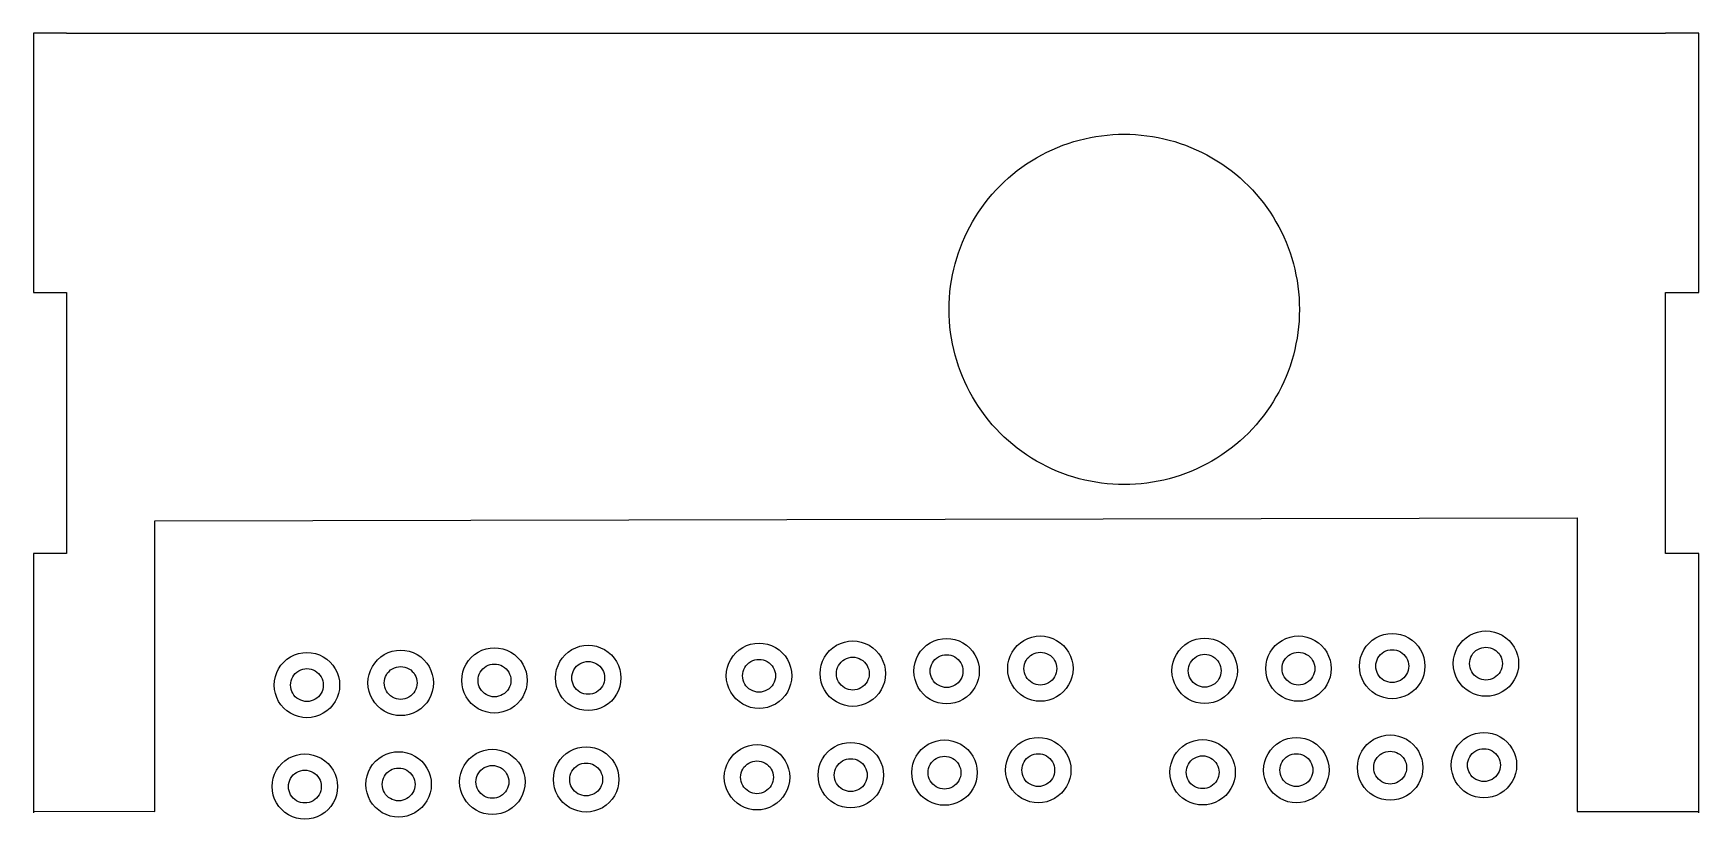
# Model space of a CAD drawing. Header units: millimetres. Extents: x 216 to 763, y 99 to 459.
# Drawn here: x 502.1 to 653.1, y 121.3 to 192.7 of the extents above; entities that cross this region are included whole.
import ezdxf

# ---------------------------------------------------------------- set-up
doc = ezdxf.new("R2010")
doc.units = ezdxf.units.MM
doc.layers.add('Your_Design', color=7, linetype='CONTINUOUS')

msp = doc.modelspace()

# ---------------------------------------------------------------- linework, layer by layer
at = {"layer": 'Your_Design', "color": 5}
for points in [[(505.07, 192.72), (502.07, 192.72), (502.07, 169.19), (505.07, 169.19), (505.07, 145.52), (502.07, 145.52), (502.07, 121.99)], [(505.07, 192.72), (650.07, 192.72)], [(653.07, 121.99), (653.07, 145.52), (650.07, 145.52), (650.07, 169.19), (653.07, 169.19), (653.07, 192.72), (650.07, 192.72)], [(616.86, 167.67), (616.86, 167.67)], [(502.07, 122.13), (513.08, 122.12), (513.08, 148.48), (642.06, 148.77), (642.06, 122.12), (653.07, 122.1)], [(569.36, 134.43), (569.36, 134.43)], [(570.83, 134.43), (570.83, 134.43)], [(577.86, 134.62), (577.86, 134.62)], [(579.33, 134.62), (579.33, 134.62)], [(586.36, 134.85), (586.36, 134.85)], [(587.84, 134.85), (587.84, 134.85)], [(594.86, 135.08), (594.86, 135.08)], [(596.34, 135.08), (596.34, 135.08)], [(609.76, 134.88), (609.76, 134.88)], [(611.24, 134.88), (611.24, 134.88)], [(618.26, 135.08), (618.26, 135.08)], [(619.74, 135.08), (619.74, 135.08)], [(626.77, 135.3), (626.77, 135.3)], [(628.24, 135.3), (628.24, 135.3)], [(635.27, 135.53), (635.27, 135.53)], [(636.74, 135.53), (636.74, 135.53)], [(528.36, 133.58), (528.36, 133.58)], [(529.84, 133.58), (529.84, 133.58)], [(536.86, 133.78), (536.86, 133.78)], [(538.34, 133.78), (538.34, 133.78)], [(545.37, 134.01), (545.37, 134.01)], [(546.84, 134.01), (546.84, 134.01)], [(553.87, 134.23), (553.87, 134.23)], [(555.34, 134.23), (555.34, 134.23)], [(577.67, 125.41), (577.67, 125.41)], [(579.15, 125.41), (579.15, 125.41)], [(586.17, 125.64), (586.17, 125.64)], [(587.65, 125.64), (587.65, 125.64)], [(594.67, 125.87), (594.67, 125.87)], [(596.15, 125.87), (596.15, 125.87)], [(609.58, 125.67), (609.58, 125.67)], [(611.05, 125.67), (611.05, 125.67)], [(618.08, 125.87), (618.08, 125.87)], [(619.55, 125.87), (619.55, 125.87)], [(626.58, 126.09), (626.58, 126.09)], [(628.05, 126.09), (628.05, 126.09)], [(635.08, 126.32), (635.08, 126.32)], [(636.56, 126.32), (636.56, 126.32)], [(528.18, 124.37), (528.18, 124.37)], [(529.65, 124.37), (529.65, 124.37)], [(536.68, 124.57), (536.68, 124.57)], [(538.15, 124.57), (538.15, 124.57)], [(545.18, 124.8), (545.18, 124.8)], [(546.65, 124.8), (546.65, 124.8)], [(553.68, 125.02), (553.68, 125.02)], [(555.16, 125.02), (555.16, 125.02)], [(569.17, 125.22), (569.17, 125.22)], [(570.65, 125.22), (570.65, 125.22)]]:
    msp.add_lwpolyline(points, dxfattribs=at)
for points in [[(593.03, 181.43), (597.95, 184.27), (604.01, 184.27), (608.92, 181.43)], [(585.1, 167.67), (585.09, 173.34), (588.12, 178.59), (593.03, 181.43)], [(608.92, 181.43), (613.84, 178.59), (616.87, 173.34), (616.86, 167.67)], [(593.03, 153.9), (588.12, 156.74), (585.09, 161.99), (585.1, 167.67)], [(616.86, 167.67), (616.87, 161.99), (613.84, 156.74), (608.92, 153.9)], [(608.92, 153.9), (604.01, 151.06), (597.95, 151.06), (593.03, 153.9)], [(566.39, 136.99), (567.3, 137.52), (568.43, 137.52), (569.35, 136.99)], [(574.89, 137.19), (575.8, 137.72), (576.93, 137.72), (577.85, 137.19)], [(581.91, 134.85), (581.91, 135.91), (582.47, 136.89), (583.39, 137.42)], [(583.39, 137.42), (584.31, 137.95), (585.44, 137.95), (586.35, 137.42)], [(586.35, 137.42), (587.27, 136.89), (587.84, 135.91), (587.84, 134.85)], [(590.41, 135.08), (590.41, 136.14), (590.97, 137.11), (591.89, 137.64)], [(591.89, 137.64), (592.81, 138.17), (593.94, 138.17), (594.85, 137.64)], [(594.85, 137.64), (595.77, 137.11), (596.34, 136.14), (596.34, 135.08)], [(605.31, 134.88), (605.31, 135.94), (605.87, 136.92), (606.79, 137.45)], [(606.79, 137.45), (607.71, 137.98), (608.84, 137.98), (609.76, 137.45)], [(609.76, 137.45), (610.67, 136.92), (611.24, 135.94), (611.24, 134.88)], [(613.81, 135.08), (613.81, 136.14), (614.38, 137.11), (615.29, 137.64)], [(615.29, 137.64), (616.21, 138.17), (617.34, 138.17), (618.26, 137.64)], [(618.26, 137.64), (619.18, 137.11), (619.74, 136.14), (619.74, 135.08)], [(622.31, 135.3), (622.31, 136.36), (622.88, 137.34), (623.79, 137.87)], [(623.79, 137.87), (624.71, 138.4), (625.84, 138.4), (626.76, 137.87)], [(626.76, 137.87), (627.68, 137.34), (628.24, 136.36), (628.24, 135.3)], [(630.81, 135.53), (630.81, 136.59), (631.38, 137.57), (632.3, 138.1)], [(632.3, 138.1), (633.21, 138.63), (634.34, 138.63), (635.26, 138.1)], [(635.26, 138.1), (636.18, 137.57), (636.74, 136.59), (636.74, 135.53)], [(523.91, 133.58), (523.91, 134.64), (524.47, 135.62), (525.39, 136.15)], [(525.39, 136.15), (526.31, 136.68), (527.44, 136.68), (528.36, 136.15)], [(528.36, 136.15), (529.27, 135.62), (529.84, 134.64), (529.84, 133.58)], [(532.41, 133.78), (532.41, 134.84), (532.98, 135.82), (533.89, 136.35)], [(533.89, 136.35), (534.81, 136.88), (535.94, 136.88), (536.86, 136.35)], [(536.86, 136.35), (537.78, 135.82), (538.34, 134.84), (538.34, 133.78)], [(540.91, 134.01), (540.91, 135.06), (541.48, 136.04), (542.39, 136.57)], [(542.39, 136.57), (543.31, 137.1), (544.44, 137.1), (545.36, 136.57)], [(545.36, 136.57), (546.28, 136.04), (546.84, 135.06), (546.84, 134.01)], [(549.41, 134.23), (549.41, 135.29), (549.98, 136.27), (550.9, 136.8)], [(550.9, 136.8), (551.81, 137.33), (552.94, 137.33), (553.86, 136.8)], [(553.86, 136.8), (554.78, 136.27), (555.34, 135.29), (555.34, 134.23)], [(564.9, 134.43), (564.9, 135.49), (565.47, 136.46), (566.39, 136.99)], [(567.12, 135.72), (567.58, 135.98), (568.15, 135.98), (568.61, 135.72)], [(569.35, 136.99), (570.27, 136.46), (570.83, 135.49), (570.83, 134.43)], [(573.4, 134.62), (573.4, 135.68), (573.97, 136.66), (574.89, 137.19)], [(574.88, 134.62), (574.88, 135.15), (575.16, 135.64), (575.63, 135.91)], [(575.63, 135.91), (576.09, 136.18), (576.65, 136.18), (577.11, 135.91)], [(577.11, 135.91), (577.57, 135.64), (577.86, 135.15), (577.86, 134.62)], [(577.85, 137.19), (578.77, 136.66), (579.33, 135.68), (579.33, 134.62)], [(583.38, 134.85), (583.38, 135.38), (583.67, 135.87), (584.13, 136.14)], [(584.13, 136.14), (584.59, 136.4), (585.15, 136.4), (585.61, 136.14)], [(585.61, 136.14), (586.08, 135.87), (586.36, 135.38), (586.36, 134.85)], [(591.88, 135.08), (591.88, 135.61), (592.17, 136.1), (592.63, 136.36)], [(592.63, 136.36), (593.09, 136.63), (593.66, 136.63), (594.12, 136.36)], [(594.12, 136.36), (594.58, 136.1), (594.86, 135.61), (594.86, 135.08)], [(606.79, 134.88), (606.79, 135.41), (607.07, 135.9), (607.53, 136.17)], [(607.53, 136.17), (607.99, 136.44), (608.56, 136.44), (609.02, 136.17)], [(609.02, 136.17), (609.48, 135.9), (609.76, 135.41), (609.76, 134.88)], [(615.29, 135.08), (615.29, 135.61), (615.57, 136.1), (616.03, 136.36)], [(616.03, 136.36), (616.49, 136.63), (617.06, 136.63), (617.52, 136.36)], [(617.52, 136.36), (617.98, 136.1), (618.26, 135.61), (618.26, 135.08)], [(623.79, 135.3), (623.79, 135.83), (624.07, 136.33), (624.53, 136.59)], [(624.53, 136.59), (624.99, 136.86), (625.56, 136.86), (626.02, 136.59)], [(626.02, 136.59), (626.48, 136.33), (626.77, 135.83), (626.77, 135.3)], [(632.29, 135.53), (632.29, 136.06), (632.57, 136.55), (633.03, 136.82)], [(633.03, 136.82), (633.49, 137.08), (634.06, 137.08), (634.52, 136.82)], [(634.52, 136.82), (634.98, 136.55), (635.27, 136.06), (635.27, 135.53)], [(525.39, 133.58), (525.39, 134.11), (525.67, 134.61), (526.13, 134.87)], [(526.13, 134.87), (526.59, 135.14), (527.16, 135.14), (527.62, 134.87)], [(527.62, 134.87), (528.08, 134.61), (528.36, 134.11), (528.36, 133.58)], [(533.89, 133.78), (533.89, 134.31), (534.17, 134.8), (534.63, 135.07)], [(534.63, 135.07), (535.09, 135.33), (535.66, 135.33), (536.12, 135.07)], [(536.12, 135.07), (536.58, 134.8), (536.86, 134.31), (536.86, 133.78)], [(542.39, 134.01), (542.39, 134.54), (542.67, 135.03), (543.13, 135.29)], [(543.13, 135.29), (543.59, 135.56), (544.16, 135.56), (544.62, 135.29)], [(544.62, 135.29), (545.08, 135.03), (545.37, 134.54), (545.37, 134.01)], [(550.89, 134.23), (550.89, 134.76), (551.17, 135.26), (551.63, 135.52)], [(551.63, 135.52), (552.09, 135.79), (552.66, 135.79), (553.12, 135.52)], [(553.12, 135.52), (553.58, 135.26), (553.87, 134.76), (553.87, 134.23)], [(566.39, 131.86), (565.47, 132.39), (564.9, 133.37), (564.9, 134.43)], [(566.38, 134.43), (566.38, 134.96), (566.66, 135.45), (567.12, 135.72)], [(567.12, 133.14), (566.66, 133.4), (566.38, 133.89), (566.38, 134.43)], [(568.61, 135.72), (569.07, 135.45), (569.36, 134.96), (569.36, 134.43)], [(569.36, 134.43), (569.36, 133.89), (569.07, 133.4), (568.61, 133.14)], [(570.83, 134.43), (570.83, 133.37), (570.27, 132.39), (569.35, 131.86)], [(574.89, 132.05), (573.97, 132.58), (573.4, 133.56), (573.4, 134.62)], [(575.63, 133.33), (575.16, 133.6), (574.88, 134.09), (574.88, 134.62)], [(577.86, 134.62), (577.86, 134.09), (577.57, 133.6), (577.11, 133.33)], [(579.33, 134.62), (579.33, 133.56), (578.77, 132.58), (577.85, 132.05)], [(583.39, 132.28), (582.47, 132.81), (581.91, 133.79), (581.91, 134.85)], [(584.13, 133.56), (583.67, 133.83), (583.38, 134.32), (583.38, 134.85)], [(586.36, 134.85), (586.36, 134.32), (586.08, 133.83), (585.61, 133.56)], [(587.84, 134.85), (587.84, 133.79), (587.27, 132.81), (586.35, 132.28)], [(591.89, 132.51), (590.97, 133.04), (590.41, 134.02), (590.41, 135.08)], [(592.63, 133.79), (592.17, 134.05), (591.88, 134.54), (591.88, 135.08)], [(594.86, 135.08), (594.86, 134.54), (594.58, 134.05), (594.12, 133.79)], [(596.34, 135.08), (596.34, 134.02), (595.77, 133.04), (594.85, 132.51)], [(606.79, 132.31), (605.87, 132.84), (605.31, 133.82), (605.31, 134.88)], [(607.53, 133.59), (607.07, 133.86), (606.79, 134.35), (606.79, 134.88)], [(609.76, 134.88), (609.76, 134.35), (609.48, 133.86), (609.02, 133.59)], [(611.24, 134.88), (611.24, 133.82), (610.67, 132.84), (609.76, 132.31)], [(615.29, 132.51), (614.38, 133.04), (613.81, 134.02), (613.81, 135.08)], [(616.03, 133.79), (615.57, 134.05), (615.29, 134.54), (615.29, 135.08)], [(618.26, 135.08), (618.26, 134.54), (617.98, 134.05), (617.52, 133.79)], [(619.74, 135.08), (619.74, 134.02), (619.18, 133.04), (618.26, 132.51)], [(623.79, 132.74), (622.88, 133.26), (622.31, 134.24), (622.31, 135.3)], [(624.53, 134.01), (624.07, 134.28), (623.79, 134.77), (623.79, 135.3)], [(626.77, 135.3), (626.77, 134.77), (626.48, 134.28), (626.02, 134.01)], [(628.24, 135.3), (628.24, 134.24), (627.68, 133.26), (626.76, 132.74)], [(632.3, 132.96), (631.38, 133.49), (630.81, 134.47), (630.81, 135.53)], [(633.03, 134.24), (632.57, 134.51), (632.29, 135), (632.29, 135.53)], [(635.27, 135.53), (635.27, 135), (634.98, 134.51), (634.52, 134.24)], [(636.74, 135.53), (636.74, 134.47), (636.18, 133.49), (635.26, 132.96)], [(525.39, 131.02), (524.47, 131.54), (523.91, 132.52), (523.91, 133.58)], [(526.13, 132.29), (525.67, 132.56), (525.39, 133.05), (525.39, 133.58)], [(528.36, 133.58), (528.36, 133.05), (528.08, 132.56), (527.62, 132.29)], [(529.84, 133.58), (529.84, 132.52), (529.27, 131.54), (528.36, 131.02)], [(533.89, 131.21), (532.98, 131.74), (532.41, 132.72), (532.41, 133.78)], [(534.63, 132.49), (534.17, 132.76), (533.89, 133.25), (533.89, 133.78)], [(536.86, 133.78), (536.86, 133.25), (536.58, 132.76), (536.12, 132.49)], [(538.34, 133.78), (538.34, 132.72), (537.78, 131.74), (536.86, 131.21)], [(542.39, 131.44), (541.48, 131.97), (540.91, 132.95), (540.91, 134.01)], [(543.13, 132.72), (542.67, 132.98), (542.39, 133.47), (542.39, 134.01)], [(545.37, 134.01), (545.37, 133.47), (545.08, 132.98), (544.62, 132.72)], [(546.84, 134.01), (546.84, 132.95), (546.28, 131.97), (545.36, 131.44)], [(550.9, 131.66), (549.98, 132.19), (549.41, 133.17), (549.41, 134.23)], [(551.63, 132.94), (551.17, 133.21), (550.89, 133.7), (550.89, 134.23)], [(553.12, 132.94), (552.66, 132.68), (552.09, 132.68), (551.63, 132.94)], [(553.87, 134.23), (553.87, 133.7), (553.58, 133.21), (553.12, 132.94)], [(555.34, 134.23), (555.34, 133.17), (554.78, 132.19), (553.86, 131.66)], [(568.61, 133.14), (568.15, 132.87), (567.58, 132.87), (567.12, 133.14)], [(577.11, 133.33), (576.65, 133.07), (576.09, 133.07), (575.63, 133.33)], [(585.61, 133.56), (585.15, 133.29), (584.59, 133.29), (584.13, 133.56)], [(594.12, 133.79), (593.66, 133.52), (593.09, 133.52), (592.63, 133.79)], [(609.02, 133.59), (608.56, 133.33), (607.99, 133.33), (607.53, 133.59)], [(617.52, 133.79), (617.06, 133.52), (616.49, 133.52), (616.03, 133.79)], [(626.02, 134.01), (625.56, 133.75), (624.99, 133.75), (624.53, 134.01)], [(635.26, 132.96), (634.34, 132.43), (633.21, 132.43), (632.3, 132.96)], [(634.52, 134.24), (634.06, 133.97), (633.49, 133.97), (633.03, 134.24)], [(527.62, 132.29), (527.16, 132.03), (526.59, 132.03), (526.13, 132.29)], [(536.12, 132.49), (535.66, 132.22), (535.09, 132.22), (534.63, 132.49)], [(545.36, 131.44), (544.44, 130.91), (543.31, 130.91), (542.39, 131.44)], [(544.62, 132.72), (544.16, 132.45), (543.59, 132.45), (543.13, 132.72)], [(553.86, 131.66), (552.94, 131.14), (551.81, 131.14), (550.9, 131.66)], [(569.35, 131.86), (568.43, 131.33), (567.3, 131.33), (566.39, 131.86)], [(577.85, 132.05), (576.93, 131.52), (575.8, 131.52), (574.89, 132.05)], [(586.35, 132.28), (585.44, 131.75), (584.31, 131.75), (583.39, 132.28)], [(594.85, 132.51), (593.94, 131.98), (592.81, 131.98), (591.89, 132.51)], [(609.76, 132.31), (608.84, 131.78), (607.71, 131.78), (606.79, 132.31)], [(618.26, 132.51), (617.34, 131.98), (616.21, 131.98), (615.29, 132.51)], [(626.76, 132.74), (625.84, 132.21), (624.71, 132.21), (623.79, 132.74)], [(528.36, 131.02), (527.44, 130.49), (526.31, 130.49), (525.39, 131.02)], [(536.86, 131.21), (535.94, 130.68), (534.81, 130.68), (533.89, 131.21)], [(574.7, 127.98), (575.62, 128.51), (576.75, 128.51), (577.66, 127.98)], [(583.2, 128.21), (584.12, 128.74), (585.25, 128.74), (586.17, 128.21)], [(590.22, 125.87), (590.22, 126.93), (590.78, 127.9), (591.7, 128.43)], [(591.7, 128.43), (592.62, 128.96), (593.75, 128.96), (594.67, 128.43)], [(594.67, 128.43), (595.58, 127.9), (596.15, 126.93), (596.15, 125.87)], [(606.6, 128.24), (607.52, 128.77), (608.65, 128.77), (609.57, 128.24)], [(613.62, 125.87), (613.62, 126.93), (614.19, 127.9), (615.11, 128.43)], [(615.11, 128.43), (616.02, 128.96), (617.15, 128.96), (618.07, 128.43)], [(618.07, 128.43), (618.99, 127.9), (619.55, 126.93), (619.55, 125.87)], [(622.12, 126.09), (622.12, 127.15), (622.69, 128.13), (623.61, 128.66)], [(623.61, 128.66), (624.52, 129.19), (625.65, 129.19), (626.57, 128.66)], [(626.57, 128.66), (627.49, 128.13), (628.05, 127.15), (628.05, 126.09)], [(630.63, 126.32), (630.63, 127.38), (631.19, 128.36), (632.11, 128.89)], [(632.11, 128.89), (633.03, 129.42), (634.16, 129.42), (635.07, 128.89)], [(635.07, 128.89), (635.99, 128.36), (636.56, 127.38), (636.56, 126.32)], [(523.72, 124.37), (523.72, 125.43), (524.29, 126.41), (525.2, 126.94)], [(525.2, 126.94), (526.12, 127.47), (527.25, 127.47), (528.17, 126.94)], [(528.17, 126.94), (529.09, 126.41), (529.65, 125.43), (529.65, 124.37)], [(532.22, 124.57), (532.22, 125.63), (532.79, 126.61), (533.71, 127.14)], [(533.71, 127.14), (534.62, 127.67), (535.75, 127.67), (536.67, 127.14)], [(536.67, 127.14), (537.59, 126.61), (538.15, 125.63), (538.15, 124.57)], [(540.72, 124.8), (540.72, 125.86), (541.29, 126.83), (542.21, 127.36)], [(542.21, 127.36), (543.12, 127.89), (544.25, 127.89), (545.17, 127.36)], [(545.17, 127.36), (546.09, 126.83), (546.65, 125.86), (546.65, 124.8)], [(549.23, 125.02), (549.23, 126.08), (549.79, 127.06), (550.71, 127.59)], [(550.71, 127.59), (551.63, 128.12), (552.76, 128.12), (553.67, 127.59)], [(553.67, 127.59), (554.59, 127.06), (555.16, 126.08), (555.16, 125.02)], [(564.72, 125.22), (564.72, 126.28), (565.28, 127.25), (566.2, 127.78)], [(566.2, 127.78), (567.12, 128.31), (568.25, 128.31), (569.16, 127.78)], [(569.16, 127.78), (570.08, 127.25), (570.65, 126.28), (570.65, 125.22)], [(573.22, 125.41), (573.22, 126.47), (573.78, 127.45), (574.7, 127.98)], [(575.44, 126.7), (575.9, 126.97), (576.47, 126.97), (576.93, 126.7)], [(577.66, 127.98), (578.58, 127.45), (579.15, 126.47), (579.15, 125.41)], [(581.72, 125.64), (581.72, 126.7), (582.28, 127.68), (583.2, 128.21)], [(583.19, 125.64), (583.19, 126.17), (583.48, 126.66), (583.94, 126.93)], [(583.94, 126.93), (584.4, 127.19), (584.97, 127.19), (585.43, 126.93)], [(585.43, 126.93), (585.89, 126.66), (586.17, 126.17), (586.17, 125.64)], [(586.17, 128.21), (587.08, 127.68), (587.65, 126.7), (587.65, 125.64)], [(591.7, 125.87), (591.7, 126.4), (591.98, 126.89), (592.44, 127.16)], [(592.44, 127.16), (592.9, 127.42), (593.47, 127.42), (593.93, 127.16)], [(593.93, 127.16), (594.39, 126.89), (594.67, 126.4), (594.67, 125.87)], [(605.12, 125.67), (605.12, 126.73), (605.69, 127.71), (606.6, 128.24)], [(606.6, 125.67), (606.6, 126.2), (606.88, 126.69), (607.34, 126.96)], [(607.34, 126.96), (607.8, 127.23), (608.37, 127.23), (608.83, 126.96)], [(608.83, 126.96), (609.29, 126.69), (609.58, 126.2), (609.58, 125.67)], [(609.57, 128.24), (610.49, 127.71), (611.05, 126.73), (611.05, 125.67)], [(615.1, 125.87), (615.1, 126.4), (615.38, 126.89), (615.84, 127.16)], [(615.84, 127.16), (616.3, 127.42), (616.87, 127.42), (617.33, 127.16)], [(617.33, 127.16), (617.79, 126.89), (618.08, 126.4), (618.08, 125.87)], [(623.6, 126.09), (623.6, 126.63), (623.88, 127.12), (624.35, 127.38)], [(624.35, 127.38), (624.81, 127.65), (625.37, 127.65), (625.83, 127.38)], [(625.83, 127.38), (626.29, 127.12), (626.58, 126.63), (626.58, 126.09)], [(632.1, 126.32), (632.1, 126.85), (632.39, 127.34), (632.85, 127.61)], [(632.85, 127.61), (633.31, 127.88), (633.87, 127.88), (634.33, 127.61)], [(634.33, 127.61), (634.8, 127.34), (635.08, 126.85), (635.08, 126.32)], [(525.2, 124.37), (525.2, 124.91), (525.48, 125.4), (525.94, 125.66)], [(525.94, 125.66), (526.4, 125.93), (526.97, 125.93), (527.43, 125.66)], [(527.43, 125.66), (527.89, 125.4), (528.18, 124.91), (528.18, 124.37)], [(533.7, 124.57), (533.7, 125.1), (533.98, 125.59), (534.44, 125.86)], [(534.44, 125.86), (534.9, 126.12), (535.47, 126.12), (535.93, 125.86)], [(535.93, 125.86), (536.39, 125.59), (536.68, 125.1), (536.68, 124.57)], [(542.2, 124.8), (542.2, 125.33), (542.48, 125.82), (542.95, 126.09)], [(542.95, 126.09), (543.41, 126.35), (543.97, 126.35), (544.43, 126.09)], [(544.43, 126.09), (544.89, 125.82), (545.18, 125.33), (545.18, 124.8)], [(550.7, 125.02), (550.7, 125.55), (550.99, 126.05), (551.45, 126.31)], [(551.45, 126.31), (551.91, 126.58), (552.47, 126.58), (552.93, 126.31)], [(552.93, 126.31), (553.4, 126.05), (553.68, 125.55), (553.68, 125.02)], [(566.19, 125.22), (566.19, 125.75), (566.48, 126.24), (566.94, 126.51)], [(566.94, 126.51), (567.4, 126.77), (567.96, 126.77), (568.42, 126.51)], [(568.42, 126.51), (568.89, 126.24), (569.17, 125.75), (569.17, 125.22)], [(574.7, 122.84), (573.78, 123.37), (573.22, 124.35), (573.22, 125.41)], [(574.69, 125.41), (574.69, 125.94), (574.98, 126.44), (575.44, 126.7)], [(575.44, 124.12), (574.98, 124.39), (574.69, 124.88), (574.69, 125.41)], [(576.93, 126.7), (577.39, 126.44), (577.67, 125.94), (577.67, 125.41)], [(577.67, 125.41), (577.67, 124.88), (577.39, 124.39), (576.93, 124.12)], [(579.15, 125.41), (579.15, 124.35), (578.58, 123.37), (577.66, 122.84)], [(583.2, 123.07), (582.28, 123.6), (581.72, 124.58), (581.72, 125.64)], [(583.94, 124.35), (583.48, 124.62), (583.19, 125.11), (583.19, 125.64)], [(586.17, 125.64), (586.17, 125.11), (585.89, 124.62), (585.43, 124.35)], [(587.65, 125.64), (587.65, 124.58), (587.08, 123.6), (586.17, 123.07)], [(591.7, 123.3), (590.78, 123.83), (590.22, 124.81), (590.22, 125.87)], [(592.44, 124.58), (591.98, 124.84), (591.7, 125.33), (591.7, 125.87)], [(594.67, 125.87), (594.67, 125.33), (594.39, 124.84), (593.93, 124.58)], [(596.15, 125.87), (596.15, 124.81), (595.58, 123.83), (594.67, 123.3)], [(606.6, 123.1), (605.69, 123.63), (605.12, 124.61), (605.12, 125.67)], [(607.34, 124.38), (606.88, 124.65), (606.6, 125.14), (606.6, 125.67)], [(609.58, 125.67), (609.58, 125.14), (609.29, 124.65), (608.83, 124.38)], [(611.05, 125.67), (611.05, 124.61), (610.49, 123.63), (609.57, 123.1)], [(615.11, 123.3), (614.19, 123.83), (613.62, 124.81), (613.62, 125.87)], [(615.84, 124.58), (615.38, 124.84), (615.1, 125.33), (615.1, 125.87)], [(618.08, 125.87), (618.08, 125.33), (617.79, 124.84), (617.33, 124.58)], [(619.55, 125.87), (619.55, 124.81), (618.99, 123.83), (618.07, 123.3)], [(623.61, 123.53), (622.69, 124.06), (622.12, 125.03), (622.12, 126.09)], [(624.35, 124.8), (623.88, 125.07), (623.6, 125.56), (623.6, 126.09)], [(626.58, 126.09), (626.58, 125.56), (626.29, 125.07), (625.83, 124.8)], [(628.05, 126.09), (628.05, 125.03), (627.49, 124.06), (626.57, 123.53)], [(632.11, 123.75), (631.19, 124.28), (630.63, 125.26), (630.63, 126.32)], [(632.85, 125.03), (632.39, 125.3), (632.1, 125.79), (632.1, 126.32)], [(635.08, 126.32), (635.08, 125.79), (634.8, 125.3), (634.33, 125.03)], [(636.56, 126.32), (636.56, 125.26), (635.99, 124.28), (635.07, 123.75)], [(525.2, 121.81), (524.29, 122.34), (523.72, 123.31), (523.72, 124.37)], [(525.94, 123.08), (525.48, 123.35), (525.2, 123.84), (525.2, 124.37)], [(528.18, 124.37), (528.18, 123.84), (527.89, 123.35), (527.43, 123.08)], [(529.65, 124.37), (529.65, 123.31), (529.09, 122.34), (528.17, 121.81)], [(533.71, 122), (532.79, 122.53), (532.22, 123.51), (532.22, 124.57)], [(534.44, 123.28), (533.98, 123.55), (533.7, 124.04), (533.7, 124.57)], [(536.68, 124.57), (536.68, 124.04), (536.39, 123.55), (535.93, 123.28)], [(538.15, 124.57), (538.15, 123.51), (537.59, 122.53), (536.67, 122)], [(542.21, 122.23), (541.29, 122.76), (540.72, 123.74), (540.72, 124.8)], [(542.95, 123.51), (542.48, 123.77), (542.2, 124.26), (542.2, 124.8)], [(545.18, 124.8), (545.18, 124.26), (544.89, 123.77), (544.43, 123.51)], [(546.65, 124.8), (546.65, 123.74), (546.09, 122.76), (545.17, 122.23)], [(550.71, 122.46), (549.79, 122.99), (549.23, 123.96), (549.23, 125.02)], [(551.45, 123.73), (550.99, 124), (550.7, 124.49), (550.7, 125.02)], [(553.68, 125.02), (553.68, 124.49), (553.4, 124), (552.93, 123.73)], [(555.16, 125.02), (555.16, 123.96), (554.59, 122.99), (553.67, 122.46)], [(566.2, 122.65), (565.28, 123.18), (564.72, 124.16), (564.72, 125.22)], [(566.94, 123.93), (566.48, 124.19), (566.19, 124.69), (566.19, 125.22)], [(568.42, 123.93), (567.96, 123.66), (567.4, 123.66), (566.94, 123.93)], [(569.17, 125.22), (569.17, 124.69), (568.89, 124.19), (568.42, 123.93)], [(570.65, 125.22), (570.65, 124.16), (570.08, 123.18), (569.16, 122.65)], [(576.93, 124.12), (576.47, 123.86), (575.9, 123.86), (575.44, 124.12)], [(585.43, 124.35), (584.97, 124.08), (584.4, 124.08), (583.94, 124.35)], [(593.93, 124.58), (593.47, 124.31), (592.9, 124.31), (592.44, 124.58)], [(608.83, 124.38), (608.37, 124.12), (607.8, 124.12), (607.34, 124.38)], [(617.33, 124.58), (616.87, 124.31), (616.3, 124.31), (615.84, 124.58)], [(625.83, 124.8), (625.37, 124.54), (624.81, 124.54), (624.35, 124.8)], [(634.33, 125.03), (633.87, 124.77), (633.31, 124.77), (632.85, 125.03)], [(527.43, 123.08), (526.97, 122.82), (526.4, 122.82), (525.94, 123.08)], [(535.93, 123.28), (535.47, 123.01), (534.9, 123.01), (534.44, 123.28)], [(544.43, 123.51), (543.97, 123.24), (543.41, 123.24), (542.95, 123.51)], [(553.67, 122.46), (552.76, 121.93), (551.63, 121.93), (550.71, 122.46)], [(552.93, 123.73), (552.47, 123.47), (551.91, 123.47), (551.45, 123.73)], [(569.16, 122.65), (568.25, 122.12), (567.12, 122.12), (566.2, 122.65)], [(577.66, 122.84), (576.75, 122.32), (575.62, 122.32), (574.7, 122.84)], [(586.17, 123.07), (585.25, 122.54), (584.12, 122.54), (583.2, 123.07)], [(594.67, 123.3), (593.75, 122.77), (592.62, 122.77), (591.7, 123.3)], [(609.57, 123.1), (608.65, 122.57), (607.52, 122.57), (606.6, 123.1)], [(618.07, 123.3), (617.15, 122.77), (616.02, 122.77), (615.11, 123.3)], [(626.57, 123.53), (625.65, 123), (624.52, 123), (623.61, 123.53)], [(635.07, 123.75), (634.16, 123.22), (633.03, 123.22), (632.11, 123.75)], [(528.17, 121.81), (527.25, 121.28), (526.12, 121.28), (525.2, 121.81)], [(536.67, 122), (535.75, 121.47), (534.62, 121.47), (533.71, 122)], [(545.17, 122.23), (544.25, 121.7), (543.12, 121.7), (542.21, 122.23)]]:
    msp.add_open_spline(points, degree=3, dxfattribs=at)

doc.saveas('drawing.dxf')
